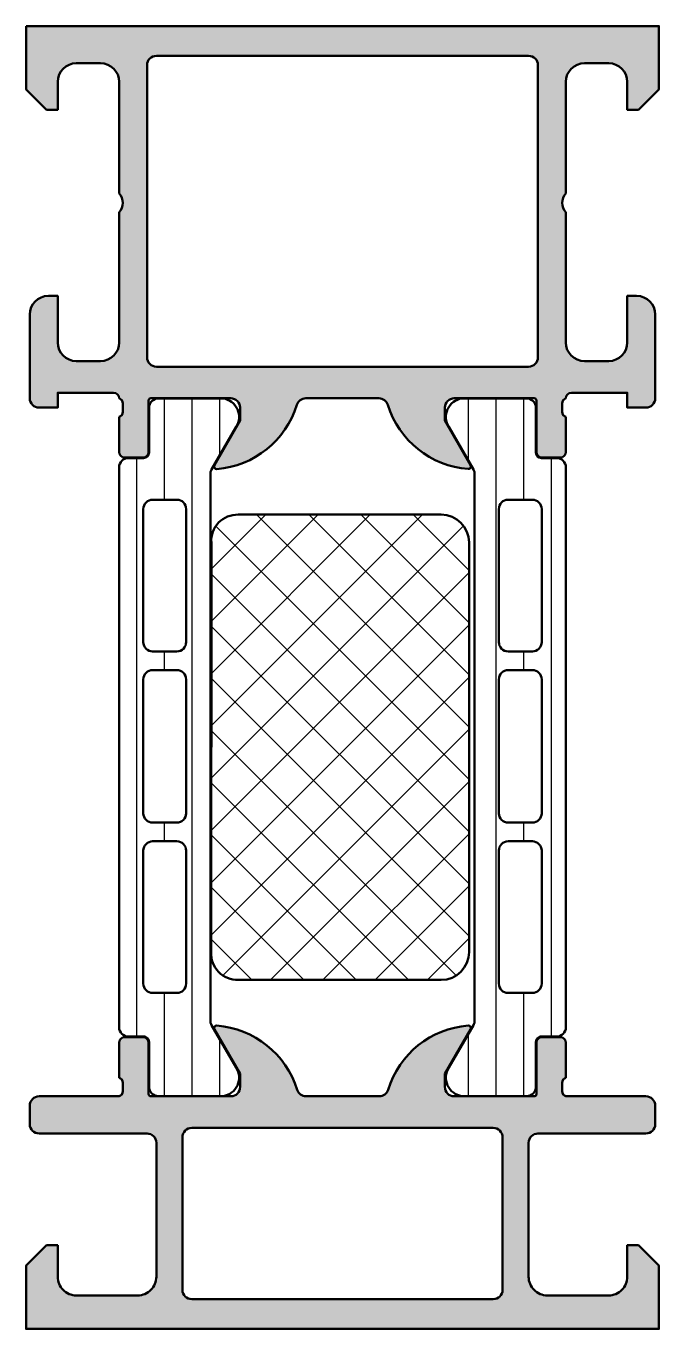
# Model space of a CAD drawing. Extents: x 0 to 34, y 0 to 70.
import ezdxf

# ---------------------------------------------------------------- set-up
doc = ezdxf.new("R2010")
doc.units = 0
for name, color, linetype, lineweight in [('0S-Alu contour', 7, 'Continuous', 50), ('0S-Alu hatch', 252, 'Continuous', 25), ('0S-Plastic contour', 254, 'Continuous', 50), ('0S-Plastic hatch', 253, 'Continuous', 25), ('0S-PT contour', 91, 'Continuous', 50), ('0S-PT hatch', 103, 'Continuous', 25)]:
    doc.layers.add(name, color=color, linetype=linetype, lineweight=lineweight)
pattern_1 = [(90, (0, 0), (-1.4859, 0), [])]

# ---------------------------------------------------------------- blocks, each defined once
blk = doc.blocks.new('345110__792B3F25_BCD4_4F06_A2EF_82F8A6A4DB42_')
at = {"layer": '0S-Alu hatch'}
h = blk.add_hatch(color=256, dxfattribs=at)
edge = h.paths.add_edge_path()
edge.add_line((2.01415969059e-05, 70), (2.01415969059e-05, 66.5999679203087))
edge.add_line((2.01415969059e-05, 66.5999679203087), (1.099995727534405, 65.49999257278978))
edge.add_line((1.099995727534405, 65.49999257278978), (1.699971313471905, 65.49999257278978))
edge.add_line((1.699971313471905, 65.49999257278978), (1.699971313471905, 67.00045009804307))
edge.add_ellipse((2.700057712747465, 67.00035606868471), major_axis=(-1.000086403695937, 0), ratio=1, start_angle=270.00494988616003, end_angle=359.99461298015063, ccw=False)
edge.add_line((2.699971313471909, 68.00044246864854), (4.000020141596895, 68.00044246864854))
edge.add_ellipse((3.999965332908677, 67.00038766034936), major_axis=(-1.000054809801096, 0), ratio=1, start_angle=180.002703004082, end_angle=269.996859865593, ccw=False)
edge.add_line((5.000020141596905, 67.00043483925403), (5.000020141596905, 60.99999972534715))
edge.add_ellipse((4.475180801278548, 60.49999972534715), major_axis=(-0.7248836686985083, 0), ratio=1, start_angle=136.3884232636866, end_angle=223.6115767363134, ccw=False)
edge.add_line((5.000020141596905, 59.99999972534715), (5.000020141596905, 52.99999972534715))
edge.add_ellipse((3.999961343867931, 53.00005852307613), major_axis=(-1.000058799457459, 0), ratio=1, start_angle=90.00336866364222, end_angle=179.996631336242, ccw=False)
edge.add_line((4.000020141596916, 51.99999972534715), (2.699971313471891, 51.99999972534715))
edge.add_ellipse((2.700058784040844, 53.00008719591609), major_axis=(-1.000087474394151, 0), ratio=1, start_angle=0.005011256110094564, end_angle=89.9949887439177, ccw=False)
edge.add_line((1.699971313471907, 52.99999972534715), (1.699971313471905, 55.49999972534715))
edge.add_line((1.699971313471905, 55.49999972534715), (1.199971313471905, 55.49999972534715))
edge.add_arc((1.200058784040848, 54.49991225477821), 1.000087474394158, 90.00501125608184, 179.9949887438899)
edge.add_line((0.1999713134719059, 54.49999972534714), (0.2000323486281559, 49.99999972534715))
edge.add_arc((0.7000016080075091, 49.99997661371017), 0.4999692599135337, 179.9973514386468, 270.0035228322327)
edge.add_line((0.7000323486281629, 49.50000735474168), (1.700032348628155, 49.49999972534715))
edge.add_line((1.700032348628155, 49.49999972534715), (1.700032348628148, 50.29999514771043))
edge.add_line((1.700032348628148, 50.29999514771043), (4.699973128208867, 50.29999514771043))
edge.add_ellipse((4.699899647643354, 49.99999515670939), major_axis=(-0.3000000000000337, 0), ratio=1, start_angle=180.024914814169, end_angle=269.9859662455926, ccw=False)
edge.add_ellipse((4.921063172736736, 49.73260501837409), major_axis=(-0.2788950563274033, 0), ratio=1, start_angle=178.8354106258985, end_angle=253.5801235805037, ccw=False)
edge.add_line((5.199900619279755, 49.7269366103757), (5.199900619279759, 49.27334261037571))
edge.add_ellipse((4.92103252363658, 49.26768195089865), major_axis=(-0.2789255417371603, 0), ratio=1, start_angle=106.4245945553555, end_angle=181.1628700728862, ccw=False)
edge.add_line((4.999899619279754, 49.0001386103757), (4.999899619279762, 47.12012761036719))
edge.add_arc((5.299899619279759, 47.12012761036719), 0.2999999999999971, 180, 270)
edge.add_line((5.299899619279759, 46.82012761036719), (6.279873938322545, 46.82012761036719))
edge.add_arc((6.279873938322547, 47.12012761036719), 0.2999999999999971, 269.9999999999997, 360)
edge.add_line((6.579873938322544, 47.12012761036719), (6.579873938322542, 49.88012925171087))
edge.add_ellipse((6.69987393832253, 49.88012925171087), major_axis=(-0.1199999999999877, 0), ratio=1, start_angle=269.9999006516499, end_angle=360, ccw=False)
edge.add_line((6.699874146397228, 50.00012925171067), (10.99989807128441, 50.00012179565966))
edge.add_ellipse((10.99991095353807, 49.50013467805169), major_axis=(-0.4999871177739289, 0), ratio=1, start_angle=179.9993980350858, end_angle=270.00147623556506, ccw=False)
edge.add_line((11.49989807128441, 49.50012942505418), (11.4998980712844, 48.80012484741746))
edge.add_line((11.4998980712844, 48.80012484741746), (10.11782745910106, 46.40630046574698))
edge.add_arc((10.23621322899797, 46.33795063410184), 0.1367000000000116, 150.0000814796191, 274.3397826725401)
edge.add_arc((9.877138168275229, 51.06955313799685), 4.881907809369211, 274.339782672537, 343.0454840365642)
edge.add_ellipse((15.02512971160923, 49.50012179565972), major_axis=(-0.4999999999999277, 0), ratio=1, start_angle=269.9999999999992, end_angle=343.0454840365653, ccw=False)
edge.add_line((15.02512971160924, 50.00012179565965), (18.9578607138091, 50.00012179565965))
edge.add_ellipse((18.95786071380918, 49.5001217956597), major_axis=(-0.4999999999999574, 0), ratio=1, start_angle=197.289552715744, end_angle=270.0000000000085, ccw=False)
edge.add_arc((24.13590371502973, 51.1118668983077), 4.923085062803216, 197.2895527157344, 265.5272736079399)
edge.add_arc((23.7626396776805, 46.34005844365997), 0.1367000000000059, 265.5272736079409, 389.9999185203861)
edge.add_line((23.8810254475774, 46.40840827530512), (22.50017177581321, 48.80012484741746))
edge.add_line((22.50017177581321, 48.80012484741746), (22.50017177581321, 49.50012942505418))
edge.add_ellipse((23.00015889355956, 49.50013467805167), major_axis=(-0.4999871177739381, 0), ratio=1, start_angle=-90.00147623556478, end_angle=0.0006019649143240713, ccw=False)
edge.add_line((23.00017177581322, 50.00012179565965), (27.30019570068443, 50.00012925171069))
edge.add_ellipse((27.30019590875911, 49.88012925171086), major_axis=(-0.1200000000000073, 0), ratio=1, start_angle=180, end_angle=270.00009934833867, ccw=False)
edge.add_line((27.42019590875912, 49.88012925171087), (27.42019590875912, 47.1201276103279))
edge.add_arc((27.72019590875911, 47.1201276103279), 0.2999999999999936, 180, 269.9999999999993)
edge.add_line((27.72019590875911, 46.82012761032789), (28.70017022780191, 46.82012761032789))
edge.add_arc((28.70017022780191, 47.1201276103279), 0.2999999999999971, 270, 360)
edge.add_line((29.00017022780191, 47.1201276103279), (29.00017022780191, 49.00013861033642))
edge.add_ellipse((29.07903732344508, 49.26768195085936), major_axis=(-0.2789255417371599, 0), ratio=1, start_angle=-1.1628700728853119, end_angle=73.57540544464422, ccw=False)
edge.add_line((28.80016922780191, 49.27334261033641), (28.80016922780191, 49.72693661033641))
edge.add_ellipse((29.07900667434493, 49.73260501833478), major_axis=(-0.2788950563274129, 0), ratio=1, start_angle=-73.58012358050541, end_angle=1.16458937409692, ccw=False)
edge.add_ellipse((29.30017019946595, 49.99999515668177), major_axis=(-0.300000000027659, 0), ratio=1, start_angle=270.0140337566354, end_angle=359.9750851880692, ccw=False)
edge.add_line((29.30009671888877, 50.29999514771043), (32.30003737926018, 50.29999514771043))
edge.add_line((32.30003737926018, 50.29999514771043), (32.30003737926018, 49.49999972534715))
edge.add_line((32.30003737926018, 49.49999972534715), (33.30003737926017, 49.50000735474168))
edge.add_arc((33.30006811988083, 49.99997661371017), 0.499969259913528, 269.9964771677659, 360.0026485613531)
edge.add_line((33.80003737926018, 49.99999972534715), (33.80009841441643, 54.49999972534715))
edge.add_arc((32.80001094384748, 54.49991225477821), 1.000087474394158, 0.0050112561101264, 89.99498874391819)
edge.add_line((32.80009841441643, 55.49999972534715), (32.30009841441642, 55.49999972534715))
edge.add_line((32.30009841441642, 55.49999972534715), (32.30009841441642, 52.99999972534715))
edge.add_ellipse((31.30001101694336, 53.00008712280979), major_axis=(-1.000087401291887, 0), ratio=1, start_angle=90.00501389832101, end_angle=179.9949929319336, ccw=False)
edge.add_line((31.30009853362571, 51.99999972534715), (30.00004970550071, 51.99999972534715))
edge.add_ellipse((30.00010850322969, 53.00005852307613), major_axis=(-1.00005879945746, 0), ratio=1, start_angle=0.0033686637580103707, end_angle=89.99663133635858, ccw=False)
edge.add_line((29.00004970550071, 52.99999972534715), (29.00004970550071, 59.99999972534715))
edge.add_ellipse((29.52488904581907, 60.49999972534715), major_axis=(-0.7248836686985065, 0), ratio=1, start_angle=-43.61157673631351, end_angle=43.61157673631362, ccw=False)
edge.add_line((29.00004970550071, 60.99999972534715), (29.00004970550071, 67.00043483925401))
edge.add_ellipse((30.00010451418896, 67.00038766034935), major_axis=(-1.000054809801111, 0), ratio=1, start_angle=270.0031401344087, end_angle=359.997296995918, ccw=False)
edge.add_line((30.00004970550071, 68.00044246864854), (31.30009853362571, 68.00044246864854))
edge.add_ellipse((31.30001208801007, 67.00035614156477), major_axis=(-1.000086330819877, 0), ratio=1, start_angle=180.0053828449331, end_angle=269.995047458617, ccw=False)
edge.add_line((32.30009841441642, 67.00045009804307), (32.30009841441642, 65.49999257278978))
edge.add_line((32.30009841441642, 65.49999257278978), (32.90007400035392, 65.49999257278978))
edge.add_line((32.90007400035392, 65.49999257278978), (34.00004959106445, 66.5999679203087))
edge.add_line((34.00004959106445, 66.5999679203087), (34.00001907348633, 70))
edge.add_line((34.00001907348633, 70), (2.01415969059e-05, 70))
edge = h.paths.add_edge_path()
edge.add_ellipse((7.000036233904943, 67.89999111938249), major_axis=(-0.500002740875127, 0), ratio=1, start_angle=270.0003140785705, end_angle=359.99968592151924, ccw=False)
edge.add_line((7.000033493037335, 68.3999938602501), (27.00003444671165, 68.3999938602501))
edge.add_ellipse((27.00003170584404, 67.89999111938249), major_axis=(-0.5000027408751199, 0), ratio=1, start_angle=180.0003140784808, end_angle=269.99968592142943, ccw=False)
edge.add_line((27.50003444671165, 67.8999938602501), (27.50003444671165, 52.19999667358933))
edge.add_ellipse((27.00003170584404, 52.19999941445695), major_axis=(-0.5000027408751199, 0), ratio=1, start_angle=90.00031407857063, end_angle=179.9996859215194, ccw=False)
edge.add_line((27.00003444671165, 51.69999667358934), (7.000033493037332, 51.69999667358934))
edge.add_ellipse((7.000036233904937, 52.19999941445694), major_axis=(-0.5000027408751146, 0), ratio=1, start_angle=0.00031407848081244083, end_angle=89.99968592142972, ccw=False)
edge.add_line((6.500033493037335, 52.19999667358933), (6.500033493037328, 67.8999938602501))
at = {"layer": '0S-Alu contour', "color": 7}
for points in [[(2.01415969059e-05, 70), (2.01415969059e-05, 66.5999679203087), (1.099995727534405, 65.49999257278978), (1.699971313471905, 65.49999257278978), (1.699971313471905, 67.00045009804307)], [(32.30009841441642, 67.00045009804307), (32.30009841441642, 65.49999257278978), (32.90007400035392, 65.49999257278978), (34.00004959106445, 66.5999679203087), (34.00001907348633, 70), (2.01415969059e-05, 70)], [(2.699971313471909, 68.00044246864854), (4.000020141596895, 68.00044246864854)], [(7.000033493037335, 68.3999938602501), (27.00003444671165, 68.3999938602501)], [(30.00004970550071, 68.00044246864854), (31.30009853362571, 68.00044246864854)], [(6.500033493037335, 52.19999667358933), (6.500033493037328, 67.8999938602501)], [(27.50003444671165, 67.8999938602501), (27.50003444671165, 52.19999667358933)], [(5.000020141596905, 67.00043483925403), (5.000020141596905, 60.99999972534715)], [(29.00004970550071, 60.99999972534715), (29.00004970550071, 67.00043483925401)], [(5.000020141596905, 59.99999972534715), (5.000020141596905, 52.99999972534715)], [(29.00004970550071, 52.99999972534715), (29.00004970550071, 59.99999972534715)], [(1.699971313471907, 52.99999972534715), (1.699971313471905, 55.49999972534715), (1.199971313471905, 55.49999972534715)], [(32.80009841441643, 55.49999972534715), (32.30009841441642, 55.49999972534715), (32.30009841441642, 52.99999972534715)], [(0.1999713134719059, 54.49999972534714), (0.2000323486281559, 49.99999972534715)], [(33.80003737926018, 49.99999972534715), (33.80009841441643, 54.49999972534715)], [(4.000020141596916, 51.99999972534715), (2.699971313471891, 51.99999972534715)], [(31.30009853362571, 51.99999972534715), (30.00004970550071, 51.99999972534715)], [(27.00003444671165, 51.69999667358934), (7.000033493037332, 51.69999667358934)], [(0.7000323486281629, 49.50000735474168), (1.700032348628155, 49.49999972534715), (1.700032348628148, 50.29999514771043), (4.699973128208867, 50.29999514771043)], [(5.199900619279755, 49.7269366103757), (5.199900619279759, 49.27334261037571)], [(6.579873938322544, 47.12012761036719), (6.579873938322542, 49.88012925171087)], [(6.699874146397228, 50.00012925171067), (10.99989807128441, 50.00012179565966)], [(15.02512971160924, 50.00012179565965), (18.9578607138091, 50.00012179565965)], [(23.00017177581322, 50.00012179565965), (27.30019570068443, 50.00012925171069)], [(27.42019590875912, 49.88012925171087), (27.42019590875912, 47.1201276103279)], [(28.80016922780191, 49.27334261033641), (28.80016922780191, 49.72693661033641)], [(29.30009671888877, 50.29999514771043), (32.30003737926018, 50.29999514771043), (32.30003737926018, 49.49999972534715), (33.30003737926017, 49.50000735474168)], [(4.999899619279754, 49.0001386103757), (4.999899619279762, 47.12012761036719)], [(11.49989807128441, 49.50012942505418), (11.4998980712844, 48.80012484741746), (10.11782745910106, 46.40630046574698)], [(23.8810254475774, 46.40840827530512), (22.50017177581321, 48.80012484741746), (22.50017177581321, 49.50012942505418)], [(29.00017022780191, 47.1201276103279), (29.00017022780191, 49.00013861033642)], [(5.299899619279759, 46.82012761036719), (6.279873938322545, 46.82012761036719)], [(27.72019590875911, 46.82012761032789), (28.70017022780191, 46.82012761032789)]]:
    blk.add_lwpolyline(points, dxfattribs=at)
at = {"layer": '0S-Alu contour', "color": 7, "extrusion": (0, 0, -1)}
for centre, radius, start, end in [((-2.700057712747465, 67.00035606868471), 1.000086403695937, 0.0053870198493499, 89.99505011383995), ((-3.999965332908677, 67.00038766034936), 1.000054809801096, 90.00314013440696, 179.997296995918), ((-7.000036233904943, 67.89999111938249), 0.500002740875127, 0.0003140784807261, 89.99968592142947), ((-27.00003170584404, 67.89999111938249), 0.5000027408751199, 90.00031407857054, 179.9996859215192), ((-30.00010451418896, 67.00038766034935), 1.000054809801111, 0.0027030040819815, 89.99685986559135), ((-31.30001208801007, 67.00035614156477), 1.000086330819877, 90.004952541383, 179.9946171550669), ((-4.475180801278548, 60.49999972534715), 0.7248836686985083, 136.3884232636866, 223.6115767363134), ((-29.52488904581907, 60.49999972534715), 0.7248836686985065, 316.3884232636864, 43.61157673631359), ((-2.700058784040844, 53.00008719591609), 1.000087474394151, 270.0050112560824, 359.9949887438899), ((-3.999961343867931, 53.00005852307613), 1.000058799457459, 180.003368663758, 269.9966313363578), ((-30.00010850322969, 53.00005852307613), 1.00005879945746, 270.0033686636414, 359.996631336242), ((-31.30001101694336, 53.00008712280979), 1.000087401291887, 180.0050070680665, 269.994986101679), ((-7.000036233904937, 52.19999941445694), 0.5000027408751146, 270.0003140785703, 359.9996859215192), ((-27.00003170584404, 52.19999941445695), 0.5000027408751199, 180.0003140784807, 269.9996859214294), ((-4.699899647643354, 49.99999515670939), 0.3000000000000337, 90.01403375440744, 179.975085185831), ((-4.921063172736736, 49.73260501837409), 0.2788950563274033, 106.4198764194963, 181.1645893741016), ((-6.69987393832253, 49.88012925171087), 0.1199999999999877, 0, 90.0000993483501), ((-10.99991095353807, 49.50013467805169), 0.499987117773929, 89.99852376443495, 180.0006019649143), ((-15.02512971160923, 49.50012179565972), 0.4999999999999277, 16.95451596343471, 90.00000000000081), ((-18.95786071380918, 49.5001217956597), 0.4999999999999574, 89.99999999999145, 162.710447284256), ((-23.00015889355956, 49.50013467805167), 0.4999871177739381, 359.9993980350857, 90.00147623556484), ((-27.30019590875911, 49.88012925171086), 0.1200000000000073, 89.99990065166133, 180), ((-29.07900667434493, 49.73260501833478), 0.2788950563274129, 358.8354106259031, 73.58012358050551), ((-29.30017019946595, 49.99999515668177), 0.300000000027659, 0.0249148119308007, 89.98596624336457), ((-4.92103252363658, 49.26768195089865), 0.2789255417371603, 178.8371299271138, 253.5754054446445), ((-29.07903732344508, 49.26768195085936), 0.2789255417371599, 286.4245945553559, 1.162870072885284)]:
    blk.add_arc(centre, radius, start, end, dxfattribs=at)
at = {"layer": '0S-Alu contour', "color": 7}
for centre, radius, start, end in [((1.200058784040848, 54.49991225477821), 1.000087474394158, 90.00501125608184, 179.9949887438899), ((32.80001094384748, 54.49991225477821), 1.000087474394158, 0.0050112561101264, 89.99498874391819), ((0.7000016080075091, 49.99997661371017), 0.4999692599135337, 179.9973514386468, 270.0035228322327), ((33.30006811988083, 49.99997661371017), 0.499969259913528, 269.9964771677659, 0.0026485613531484), ((9.877138168275229, 51.06955313799685), 4.881907809369211, 274.339782672537, 343.0454840365642), ((24.13590371502973, 51.1118668983077), 4.923085062803216, 197.2895527157344, 265.5272736079399), ((5.299899619279759, 47.12012761036719), 0.2999999999999971, 180, 270), ((6.279873938322547, 47.12012761036719), 0.2999999999999971, 269.9999999999997, 0), ((27.72019590875911, 47.1201276103279), 0.2999999999999936, 180, 269.9999999999993), ((28.70017022780191, 47.1201276103279), 0.2999999999999971, 270, 0), ((10.23621322899797, 46.33795063410184), 0.1367000000000116, 150.0000814796191, 274.3397826725401), ((23.7626396776805, 46.34005844365997), 0.1367000000000059, 265.5272736079409, 29.99991852038605)]:
    blk.add_arc(centre, radius, start, end, dxfattribs=at)
blk = doc.blocks.new('244381__53FBD1E7_580B_4893_AB0D_906F3399DE81___30A9B045_42B4_4FE3_A653_EE44C573FD03_')
at = {"layer": '0S-Plastic hatch'}
h = blk.add_hatch(dxfattribs=at)
h.set_pattern_fill('ANSI31', color=256, scale=0.4680000000000001, angle=45, style=0)
h.set_pattern_definition(pattern_1)
edge = h.paths.add_edge_path()
edge.add_line((5, 46.29247129856382), (5, 16.209997))
edge.add_arc((5.499997321090804, 16.2099943210908), 0.4999973210979808, 179.999693017615, 270.0003069820259)
edge.add_line((5.5, 15.70999699999999), (6.310331333333333, 15.70999699999999))
edge.add_ellipse((6.310331333333334, 15.40999699999999), major_axis=(-0.3000000000000007, 0), ratio=1, start_angle=180, end_angle=270.00000000000017, ccw=False)
edge.add_line((6.610331333333335, 15.40999699999999), (6.609999382936311, 13.00999861706369))
edge.add_arc((7.109995360374926, 13.00999597743861), 0.4999959774455833, 179.9996975182267, 270.000302481186)
edge.add_line((7.109998, 12.50999999999999), (10.58653949809947, 12.50999999999999))
edge.add_arc((10.44422884910813, 13.49981807472285), 0.9999960709244765, 278.1816080518995, 392.7270160998404)
edge.add_line((11.28548149809947, 14.040453), (9.967011783612861, 16.32410984675026))
edge.add_ellipse((10.40002450034328, 16.57410982104982), major_axis=(-0.5000000000000462, 0), ratio=1, start_angle=5.9898169411098934e-05, end_angle=29.99999659934298, ccw=False)
edge.add_line((9.90002450034351, 16.57410929828113), (9.900024500343509, 45.92835900028269))
edge.add_ellipse((10.40002450034324, 45.92835847751401), major_axis=(-0.500000000000005, 0), ratio=1, start_angle=330.00000340065384, end_angle=359.9999401018306, ccw=False)
edge.add_line((9.967011783612866, 46.17835845181358), (11.28548149809947, 48.46201529856384))
edge.add_arc((10.44422884910813, 49.00265022384098), 0.9999960709244653, 327.2729839001599, 441.8183919481009)
edge.add_line((10.58653949809947, 49.99246829856382), (7.109997999999993, 49.99246829856383))
edge.add_arc((7.109995360374925, 49.49247232112522), 0.4999959774455806, 89.99969751881463, 180.0003024817733)
edge.add_line((6.609999382936312, 49.49246968150013), (6.610331333333336, 47.09247129856383))
edge.add_ellipse((6.310331333333335, 47.09247129856382), major_axis=(-0.3000000000000007, 0), ratio=1, start_angle=89.9999999999992, end_angle=180, ccw=False)
edge.add_line((6.310331333333331, 46.79247129856382), (5.5, 46.79247129856382))
edge.add_arc((5.499997321090804, 46.29247397747302), 0.4999973210979799, 89.99969301797393, 180.0003069823849)
edge = h.paths.add_edge_path()
edge.add_line((6.300004959106445, 36.90082702636719), (6.300004959106445, 44.05085144042969))
edge.add_ellipse((6.800017283854839, 44.05083911629025), major_axis=(-0.5000123249002733, 0), ratio=1, start_angle=270.00316076265005, end_angle=359.99858779257676, ccw=False)
edge.add_line((6.799989700317382, 44.55085144042969), (8.099998474121094, 44.55085144042969))
edge.add_ellipse((8.099954914689787, 44.05080788099839), major_axis=(-0.5000435613285652, 0), ratio=1, start_angle=180.0049911083805, end_angle=269.9950088916886, ccw=False)
edge.add_line((8.599998474121094, 44.05085144042969), (8.600013732910153, 36.90082702636719))
edge.add_ellipse((8.099970173478855, 36.90087058579849), major_axis=(-0.5000435613285564, 0), ratio=1, start_angle=90.00499110831078, end_angle=179.9950088916196, ccw=False)
edge.add_line((8.100013732910156, 36.40082702636719), (6.800004959106445, 36.40082702636719))
edge.add_ellipse((6.80004851853775, 36.90087058579849), major_axis=(-0.5000435613285644, 0), ratio=1, start_angle=0.004991108380522746, end_angle=89.99500889168871, ccw=False)
edge = h.paths.add_edge_path()
edge.add_line((8.600013732910156, 34.90082702636718), (8.600013732910156, 27.70085334777832))
edge.add_ellipse((8.100064506844346, 27.70080257384412), major_axis=(-0.499949228644063, 0), ratio=1, start_angle=89.99418114485098, end_angle=180.0058188551887, ccw=False)
edge.add_line((8.100013732910156, 27.20085334777832), (6.800004959106445, 27.20085334777832))
edge.add_ellipse((6.799954185172256, 27.70080257384413), major_axis=(-0.4999492286440657, 0), ratio=1, start_angle=-0.005818855188579164, end_angle=90.0058188551489, ccw=False)
edge.add_line((6.300004959106445, 27.70085334777832), (6.300004959106445, 34.90082702636718))
edge.add_ellipse((6.799954185172263, 34.90087780030137), major_axis=(-0.4999492286440772, 0), ratio=1, start_angle=-90.0058188551481, end_angle=0.005818855188692851, ccw=False)
edge.add_line((6.800004959106445, 35.40082702636719), (8.100013732910156, 35.40082702636719))
edge.add_ellipse((8.100064506844342, 34.90087780030137), major_axis=(-0.4999492286440665, 0), ratio=1, start_angle=179.9941811448115, end_angle=270.0058188551488, ccw=False)
edge = h.paths.add_edge_path()
edge.add_line((6.300004959106445, 18.55082750320434), (6.300004959106445, 25.70085334777832))
edge.add_ellipse((6.800048518537749, 25.70080978834701), major_axis=(-0.5000435613285635, 0), ratio=1, start_angle=270.0049911083112, end_angle=359.9950088916195, ccw=False)
edge.add_line((6.800004959106445, 26.20085334777832), (8.100013732910156, 26.20085334777832))
edge.add_ellipse((8.099970173478852, 25.70080978834701), major_axis=(-0.5000435613285635, 0), ratio=1, start_angle=180.0049911083805, end_angle=269.9950088916888, ccw=False)
edge.add_line((8.600013732910156, 25.70085334777832), (8.600013732910158, 18.55082750320434))
edge.add_ellipse((8.099970173478853, 18.55087106263565), major_axis=(-0.5000435613285635, 0), ratio=1, start_angle=90.004991108311, end_angle=179.9950088916196, ccw=False)
edge.add_line((8.100013732910156, 18.05082750320434), (6.800004959106445, 18.05082750320434))
edge.add_ellipse((6.800048518537749, 18.55087106263565), major_axis=(-0.5000435613285626, 0), ratio=1, start_angle=0.004991108380522746, end_angle=89.99500889168888, ccw=False)
at = {"layer": '0S-Alu contour', "color": 7}
for points in [[(6.799989700317382, 44.55085144042969), (8.099998474121094, 44.55085144042969)], [(6.300004959106445, 36.90082702636719), (6.300004959106445, 44.05085144042969)], [(8.599998474121094, 44.05085144042969), (8.600013732910153, 36.90082702636719)], [(8.100013732910156, 36.40082702636719), (6.800004959106445, 36.40082702636719)], [(6.800004959106445, 35.40082702636719), (8.100013732910156, 35.40082702636719)], [(6.300004959106445, 27.70085334777832), (6.300004959106445, 34.90082702636718)], [(8.600013732910156, 34.90082702636718), (8.600013732910156, 27.70085334777832)], [(8.100013732910156, 27.20085334777832), (6.800004959106445, 27.20085334777832)], [(6.800004959106445, 26.20085334777832), (8.100013732910156, 26.20085334777832)], [(6.300004959106445, 18.55082750320434), (6.300004959106445, 25.70085334777832)], [(8.600013732910156, 25.70085334777832), (8.600013732910158, 18.55082750320434)], [(8.100013732910156, 18.05082750320434), (6.800004959106445, 18.05082750320434)]]:
    blk.add_lwpolyline(points, dxfattribs=at)
at = {"layer": '0S-Alu contour', "color": 7, "extrusion": (0, 0, -1)}
for centre, radius, start, end in [((-6.800017283854839, 44.05083911629025), 0.5000123249002733, 0.0014122074232716, 89.99683923734995), ((-8.099954914689787, 44.05080788099839), 0.5000435613285652, 90.00499110831139, 179.9950088916195), ((-6.80004851853775, 36.90087058579849), 0.5000435613285644, 270.0049911083113, 359.9950088916195), ((-8.099970173478855, 36.90087058579849), 0.5000435613285564, 180.0049911083805, 269.9950088916892), ((-6.799954185172263, 34.90087780030137), 0.4999492286440772, 359.9941811448113, 90.0058188551481), ((-8.100064506844342, 34.90087780030137), 0.4999492286440665, 89.99418114485123, 180.0058188551886), ((-6.799954185172256, 27.70080257384413), 0.4999492286440657, 269.9941811448511, 0.0058188551886833), ((-8.100064506844346, 27.70080257384412), 0.499949228644063, 179.9941811448113, 270.005818855149), ((-6.800048518537749, 25.70080978834701), 0.5000435613285635, 0.0049911083804904, 89.99500889168881), ((-8.099970173478852, 25.70080978834701), 0.5000435613285635, 90.00499110831119, 179.9950088916195), ((-6.800048518537749, 18.55087106263565), 0.5000435613285626, 270.0049911083111, 359.9950088916195), ((-8.099970173478853, 18.55087106263565), 0.5000435613285635, 180.0049911083805, 269.995008891689)]:
    blk.add_arc(centre, radius, start, end, dxfattribs=at)
at = {"layer": '0S-Plastic contour', "color": 7}
for points in [[(10.58653949809947, 49.99246829856382), (7.109997999999993, 49.99246829856383)], [(6.609999382936312, 49.49246968150013), (6.610331333333336, 47.09247129856383)], [(9.967011783612866, 46.17835845181358), (11.28548149809947, 48.46201529856384)], [(5, 46.29247129856382), (5, 16.209997)], [(6.310331333333331, 46.79247129856382), (5.5, 46.79247129856382)], [(9.90002450034351, 16.57410929828113), (9.900024500343509, 45.92835900028269)], [(11.28548149809947, 14.040453), (9.967011783612861, 16.32410984675026)], [(5.5, 15.70999699999999), (6.310331333333333, 15.70999699999999)], [(6.610331333333335, 15.40999699999999), (6.609999382936311, 13.00999861706369)], [(7.109998, 12.50999999999999), (10.58653949809947, 12.50999999999999)]]:
    blk.add_lwpolyline(points, dxfattribs=at)
for centre, radius, start, end in [((7.109995360374925, 49.49247232112522), 0.4999959774455806, 89.99969751881463, 180.0003024817733), ((10.44422884910813, 49.00265022384098), 0.9999960709244653, 327.2729839001599, 81.81839194810091), ((5.499997321090804, 46.29247397747302), 0.4999973210979799, 89.99969301797393, 180.0003069823849), ((5.499997321090804, 16.2099943210908), 0.4999973210979808, 179.999693017615, 270.0003069820259), ((10.44422884910813, 13.49981807472285), 0.9999960709244765, 278.1816080518995, 32.72701609984047), ((7.109995360374926, 13.00999597743861), 0.4999959774455833, 179.9996975182267, 270.000302481186)]:
    blk.add_arc(centre, radius, start, end, dxfattribs=at)
at = {"layer": '0S-Plastic contour', "color": 7, "extrusion": (0, 0, -1)}
for centre, radius, start, end in [((-6.310331333333335, 47.09247129856382), 0.3000000000000007, 180, 270.0000000000008), ((-10.40002450034324, 45.92835847751401), 0.500000000000005, 5.98981694121e-05, 29.99999659934616), ((-10.40002450034328, 16.57410982104982), 0.5000000000000462, 330.000003400657, 359.9999401018306), ((-6.310331333333334, 15.40999699999999), 0.3000000000000007, 89.99999999999984, 180)]:
    blk.add_arc(centre, radius, start, end, dxfattribs=at)
blk = doc.blocks.new('244381__56E8C357_0D90_4CD2_A532_10C629231EA3___57F81D9A_DAD7_4501_8859_B27BB8B54C38_')
at = {"layer": '0S-Plastic hatch'}
h = blk.add_hatch(dxfattribs=at)
h.set_pattern_fill('ANSI31', color=256, scale=0.4680000000000001, angle=45, style=0)
h.set_pattern_definition(pattern_1)
edge = h.paths.add_edge_path()
edge.add_line((24.09997631752757, 45.92835900028269), (24.09997631752757, 16.57410929828114))
edge.add_ellipse((23.59997631752777, 16.57410982104984), major_axis=(-0.5000000000000743, 0), ratio=1, start_angle=150.0000034006575, end_angle=179.9999401018306, ccw=False)
edge.add_line((24.03298903425822, 16.32410984675026), (22.7145193197716, 14.040453))
edge.add_arc((23.55577196876295, 13.49981807472285), 0.9999960709244762, 147.2729839001595, 261.8183919481006)
edge.add_line((23.4134613197716, 12.51), (26.89000281787107, 12.51))
edge.add_arc((26.89000545749615, 13.00999597743861), 0.4999959774455828, 269.9996975188141, 360.0003024817733)
edge.add_line((27.39000143493476, 13.00999861706369), (27.38966948453774, 15.409997))
edge.add_ellipse((27.68966948453774, 15.40999699999999), major_axis=(-0.3000000000000007, 0), ratio=1, start_angle=269.9999999999993, end_angle=360, ccw=False)
edge.add_line((27.68966948453774, 15.70999699999999), (28.50000081787108, 15.709997))
edge.add_arc((28.50000349678028, 16.2099943210908), 0.4999973210979801, 269.9996930179738, 360.0003069823849)
edge.add_line((29.00000081787108, 16.209997), (29.00000081787108, 46.29247129856383))
edge.add_arc((28.50000349678028, 46.29247397747302), 0.4999973210979796, 359.9996930176151, 450.0003069820261)
edge.add_line((28.50000081787108, 46.79247129856383), (27.68966948453775, 46.79247129856383))
edge.add_ellipse((27.68966948453775, 47.09247129856383), major_axis=(-0.3000000000000043, 0), ratio=1, start_angle=0, end_angle=90, ccw=False)
edge.add_line((27.38966948453775, 47.09247129856383), (27.39000143493477, 49.49246968150014))
edge.add_arc((26.89000545749616, 49.49247232112522), 0.4999959774455775, 359.9996975182267, 450.0003024811858)
edge.add_line((26.89000281787109, 49.99246829856383), (23.41346131977161, 49.99246829856383))
edge.add_arc((23.55577196876295, 49.00265022384099), 0.99999607092447, 98.18160805189929, 212.7270160998405)
edge.add_line((22.71451931977161, 48.46201529856384), (24.03298903425822, 46.17835845181359))
edge.add_ellipse((23.59997631752786, 45.92835847751402), major_axis=(-0.499999999999983, 0), ratio=1, start_angle=180.0000599042539, end_angle=209.9999965993467, ccw=False)
edge = h.paths.add_edge_path()
edge.add_line((25.39998708496093, 36.9008270263672), (25.40000234374998, 44.0508514404297))
edge.add_ellipse((25.90004590318129, 44.05080788099839), major_axis=(-0.5000435613285634, 0), ratio=1, start_angle=270.0049911083112, end_angle=359.9950088916195, ccw=False)
edge.add_line((25.90000234374999, 44.55085144042969), (27.2000111175537, 44.5508514404297))
edge.add_ellipse((27.19998353401624, 44.05083911629026), major_axis=(-0.500012324900273, 0), ratio=1, start_angle=180.0014122074233, end_angle=269.99683923735006, ccw=False)
edge.add_line((27.69999585876464, 44.0508514404297), (27.69999585876464, 36.9008270263672))
edge.add_ellipse((27.19995229933333, 36.9008705857985), major_axis=(-0.500043561328564, 0), ratio=1, start_angle=90.00499110831117, end_angle=179.9950088916196, ccw=False)
edge.add_line((27.19999585876463, 36.4008270263672), (25.89998708496092, 36.4008270263672))
edge.add_ellipse((25.90003064439223, 36.90087058579849), major_axis=(-0.5000435613285596, 0), ratio=1, start_angle=0.004991108380522746, end_angle=89.99500889168922, ccw=False)
edge = h.paths.add_edge_path()
edge.add_line((25.39998708496093, 27.70085334777832), (25.39998708496093, 34.90082702636719))
edge.add_ellipse((25.89993631102673, 34.90087780030138), major_axis=(-0.4999492286440644, 0), ratio=1, start_angle=-90.00581885514919, end_angle=0.005818855188692851, ccw=False)
edge.add_line((25.89998708496092, 35.4008270263672), (27.19999585876463, 35.40082702636719))
edge.add_ellipse((27.20004663269882, 34.90087780030137), major_axis=(-0.4999492286440706, 0), ratio=1, start_angle=179.9941811448115, end_angle=270.0058188551484, ccw=False)
edge.add_line((27.69999585876464, 34.90082702636719), (27.69999585876464, 27.70085334777832))
edge.add_ellipse((27.20004663269882, 27.70080257384413), major_axis=(-0.4999492286440655, 0), ratio=1, start_angle=89.99418114485121, end_angle=180.0058188551887, ccw=False)
edge.add_line((27.19999585876463, 27.20085334777832), (25.89998708496092, 27.20085334777832))
edge.add_ellipse((25.89993631102673, 27.70080257384413), major_axis=(-0.4999492286440644, 0), ratio=1, start_angle=-0.005818855188579164, end_angle=90.0058188551493, ccw=False)
edge = h.paths.add_edge_path()
edge.add_line((27.69999585876463, 25.70085334777832), (27.69999585876463, 18.55082750320434))
edge.add_ellipse((27.19995229933333, 18.55087106263565), major_axis=(-0.5000435613285629, 0), ratio=1, start_angle=90.00499110831117, end_angle=179.9950088916196, ccw=False)
edge.add_line((27.19999585876463, 18.05082750320434), (25.89998708496092, 18.05082750320434))
edge.add_ellipse((25.90003064439223, 18.55087106263565), major_axis=(-0.5000435613285621, 0), ratio=1, start_angle=0.004991108380522746, end_angle=89.99500889168883, ccw=False)
edge.add_line((25.39998708496092, 18.55082750320434), (25.39998708496093, 25.70085334777832))
edge.add_ellipse((25.90003064439223, 25.70080978834702), major_axis=(-0.5000435613285636, 0), ratio=1, start_angle=270.0049911083112, end_angle=359.9950088916195, ccw=False)
edge.add_line((25.89998708496092, 26.20085334777832), (27.19999585876463, 26.20085334777832))
edge.add_ellipse((27.19995229933333, 25.70080978834702), major_axis=(-0.5000435613285634, 0), ratio=1, start_angle=180.0049911083805, end_angle=269.9950088916884, ccw=False)
at = {"layer": '0S-Alu contour', "color": 7}
for points in [[(25.90000234374999, 44.55085144042969), (27.2000111175537, 44.5508514404297)], [(25.39998708496093, 36.9008270263672), (25.40000234374998, 44.0508514404297)], [(27.69999585876464, 44.0508514404297), (27.69999585876464, 36.9008270263672)], [(27.19999585876463, 36.4008270263672), (25.89998708496092, 36.4008270263672)], [(25.89998708496092, 35.4008270263672), (27.19999585876463, 35.40082702636719)], [(25.39998708496093, 27.70085334777832), (25.39998708496093, 34.90082702636719)], [(27.69999585876464, 34.90082702636719), (27.69999585876464, 27.70085334777832)], [(27.19999585876463, 27.20085334777832), (25.89998708496092, 27.20085334777832)], [(25.89998708496092, 26.20085334777832), (27.19999585876463, 26.20085334777832)], [(25.39998708496092, 18.55082750320434), (25.39998708496093, 25.70085334777832)], [(27.69999585876463, 25.70085334777832), (27.69999585876463, 18.55082750320434)], [(27.19999585876463, 18.05082750320434), (25.89998708496092, 18.05082750320434)]]:
    blk.add_lwpolyline(points, dxfattribs=at)
at = {"layer": '0S-Alu contour', "color": 7, "extrusion": (0, 0, -1)}
for centre, radius, start, end in [((-25.90004590318129, 44.05080788099839), 0.5000435613285634, 0.0049911083804904, 89.99500889168881), ((-27.19998353401624, 44.05083911629026), 0.500012324900273, 90.00316076264997, 179.9985877925767), ((-25.90003064439223, 36.90087058579849), 0.5000435613285596, 270.0049911083108, 359.9950088916195), ((-27.19995229933333, 36.9008705857985), 0.500043561328564, 180.0049911083805, 269.9950088916888), ((-25.89993631102673, 34.90087780030138), 0.4999492286440644, 359.9941811448113, 90.00581885514923), ((-27.20004663269882, 34.90087780030137), 0.4999492286440706, 89.99418114485161, 180.0058188551886), ((-25.89993631102673, 27.70080257384413), 0.4999492286440644, 269.9941811448507, 0.0058188551886833), ((-27.20004663269882, 27.70080257384413), 0.4999492286440655, 179.9941811448113, 270.0058188551488), ((-25.90003064439223, 25.70080978834702), 0.5000435613285636, 0.0049911083804904, 89.99500889168881), ((-27.19995229933333, 25.70080978834702), 0.5000435613285634, 90.00499110831159, 179.9950088916195), ((-25.90003064439223, 18.55087106263565), 0.5000435613285621, 270.0049911083112, 359.9950088916195), ((-27.19995229933333, 18.55087106263565), 0.5000435613285629, 180.0049911083805, 269.9950088916888)]:
    blk.add_arc(centre, radius, start, end, dxfattribs=at)
at = {"layer": '0S-Plastic contour', "color": 7}
for points in [[(26.89000281787109, 49.99246829856383), (23.41346131977161, 49.99246829856383)], [(27.38966948453775, 47.09247129856383), (27.39000143493477, 49.49246968150014)], [(22.71451931977161, 48.46201529856384), (24.03298903425822, 46.17835845181359)], [(28.50000081787108, 46.79247129856383), (27.68966948453775, 46.79247129856383)], [(29.00000081787108, 16.209997), (29.00000081787108, 46.29247129856383)], [(24.09997631752757, 45.92835900028269), (24.09997631752757, 16.57410929828114)], [(24.03298903425822, 16.32410984675026), (22.7145193197716, 14.040453)], [(27.39000143493476, 13.00999861706369), (27.38966948453774, 15.409997)], [(27.68966948453774, 15.70999699999999), (28.50000081787108, 15.709997)], [(23.4134613197716, 12.51), (26.89000281787107, 12.51)]]:
    blk.add_lwpolyline(points, dxfattribs=at)
for centre, radius, start, end in [((23.55577196876295, 49.00265022384099), 0.99999607092447, 98.18160805189929, 212.7270160998405), ((26.89000545749616, 49.49247232112522), 0.4999959774455775, 359.9996975182267, 90.00030248118587), ((28.50000349678028, 46.29247397747302), 0.4999973210979796, 359.9996930176151, 90.00030698202619), ((28.50000349678028, 16.2099943210908), 0.4999973210979801, 269.9996930179738, 0.0003069823849455), ((23.55577196876295, 13.49981807472285), 0.9999960709244762, 147.2729839001595, 261.8183919481006), ((26.89000545749615, 13.00999597743861), 0.4999959774455828, 269.9996975188141, 0.0003024817733149)]:
    blk.add_arc(centre, radius, start, end, dxfattribs=at)
at = {"layer": '0S-Plastic contour', "color": 7, "extrusion": (0, 0, -1)}
for centre, radius, start, end in [((-27.68966948453775, 47.09247129856383), 0.3000000000000043, 270, 0), ((-23.59997631752786, 45.92835847751402), 0.499999999999983, 150.0000034006533, 179.9999400957461), ((-23.59997631752777, 16.57410982104984), 0.5000000000000743, 180.0000598981694, 209.9999965993426), ((-27.68966948453774, 15.40999699999999), 0.3000000000000007, 0, 90.00000000000067)]:
    blk.add_arc(centre, radius, start, end, dxfattribs=at)
blk = doc.blocks.new('358100__AE6D7A31_2D85_4456_AD44_91CDCBC9A22F_')
at = {"layer": '0S-PT hatch'}
h = blk.add_hatch(dxfattribs=at)
h.set_pattern_fill('ANSI37', color=256, scale=0.625, angle=90, style=0)
h.set_pattern_definition([(135, (0, 0), (-1.403165018917055, -1.403165018917055), []), (225, (0, 0), (1.403165018917055, -1.403165018917055), [])])
edge = h.paths.add_edge_path()
edge.add_arc((11.36324768132906, 42.3400219329288), 1.411691345160502, 88.50718434801026, 183.605976042836)
edge.add_line((9.954351239614432, 42.25123414928192), (9.93709680311116, 20.25123414928192))
edge.add_arc((11.37458251763538, 20.18980677760762), 1.438797588770578, 177.5530962478273, 271.0132031222912)
edge.add_line((11.40002450034351, 18.75123414928191), (22.30005692527026, 18.75123414928191))
edge.add_arc((22.30005198139045, 20.25123909316173), 1.500004943887959, 270.0001888416759, 359.9998111576982)
edge.add_line((23.80005692527026, 20.25123414928192), (23.80005692527027, 42.25123414928191))
edge.add_arc((22.30005514477976, 42.25123236879141), 1.500001780491564, 6.80184912325e-05, 89.99993199035293)
edge.add_line((22.30005692527027, 43.75123414928191), (11.40002450034351, 43.75123414928191))
at = {"layer": '0S-PT contour', "color": 7}
for points in [[(22.30005692527027, 43.75123414928191), (11.40002450034351, 43.75123414928191)], [(9.954351239614432, 42.25123414928192), (9.93709680311116, 20.25123414928192)], [(23.80005692527026, 20.25123414928192), (23.80005692527027, 42.25123414928191)], [(11.40002450034351, 18.75123414928191), (22.30005692527026, 18.75123414928191)]]:
    blk.add_lwpolyline(points, dxfattribs=at)
for centre, radius, start, end in [((11.36324768132906, 42.3400219329288), 1.411691345160502, 88.50718434801026, 183.605976042836), ((22.30005514477976, 42.25123236879141), 1.500001780491564, 6.80184912325e-05, 89.99993199035293), ((11.37458251763538, 20.18980677760762), 1.438797588770578, 177.5530962478273, 271.0132031222912), ((22.30005198139045, 20.25123909316173), 1.500004943887959, 270.0001888416759, 359.9998111576982)]:
    blk.add_arc(centre, radius, start, end, dxfattribs=at)
blk = doc.blocks.new('345010__3ADAF001_78E4_4C0A_8358_45A7D4D1DB37_')
at = {"layer": '0S-Alu hatch'}
h = blk.add_hatch(color=256, dxfattribs=at)
edge = h.paths.add_edge_path()
edge.add_line((1.699920654296875, 4.500437736511231), (1.699920654296874, 2.800444126129151))
edge.add_arc((2.699871721627009, 2.800395074255836), 0.9999510685332369, 179.9971893971261, 270.0028037726573)
edge.add_line((2.699920654296873, 1.80044400691986), (5.999908447265624, 1.80044400691986))
edge.add_arc((5.999921370190473, 2.80043108399656), 0.9999870771602017, 269.9992595613786, 360.0007472690114)
edge.add_line((6.999908447265625, 2.800444126129151), (6.999908447265625, 10))
edge.add_arc((6.499862015559303, 9.999949753558775), 0.500046434230792, 0.0057572833641214, 89.99424271662554)
edge.add_line((6.499912262000522, 10.49999618526509), (0.7000045776367188, 10.5))
edge.add_ellipse((0.7000083184687674, 11.00000374083204), major_axis=(-0.5000037408460414, 0), ratio=1, start_angle=0.0004286640951818299, end_angle=89.99957133543057, ccw=False)
edge.add_line((0.2000045776367191, 11), (0.2000045776367188, 12))
edge.add_ellipse((0.700008318468762, 11.99999625916795), major_axis=(-0.500003740846037, 0), ratio=1, start_angle=270.00042866456886, end_angle=359.99957133590476, ccw=False)
edge.add_line((0.700004577636718, 12.5), (4.999955041503905, 12.5))
edge.add_arc((4.921118594960862, 12.76752059199311), 0.2788950563274308, 286.4198764194922, 361.1645893740976)
edge.add_line((5.199956041503906, 12.77318899999148), (5.199956041503908, 13.22678299999149))
edge.add_arc((4.921087945860739, 13.23244365946855), 0.2789255417371506, 358.8371299271125, 433.5754054446451)
edge.add_line((4.999955041503907, 13.49998699999149), (4.999955041503907, 15.379998))
edge.add_ellipse((5.299955041503911, 15.379998), major_axis=(-0.3000000000000034, 0), ratio=1, start_angle=270, end_angle=360, ccw=False)
edge.add_line((5.299955041503911, 15.679998), (6.279929360546694, 15.679998))
edge.add_ellipse((6.279929360546693, 15.379998), major_axis=(-0.3000000000000007, 0), ratio=1, start_angle=180, end_angle=269.99999999999983, ccw=False)
edge.add_line((6.579929360546694, 15.379998), (6.579929360546693, 12.62))
edge.add_arc((6.69992936054667, 12.62), 0.119999999999977, 180, 270.769840483664)
edge.add_line((6.701541662172025, 12.50001083180777), (11.00018392333985, 12.50046920776367))
edge.add_arc((11.00014701926611, 13.00050611502137), 0.5000369086195046, 270.0042285832051, 359.9922742531712)
edge.add_line((11.50018392333984, 13.00043869018554), (11.50018392333985, 13.7004508972168))
edge.add_line((11.50018392333985, 13.7004508972168), (10.11933470017852, 16.09218253035213))
edge.add_ellipse((10.23772075179433, 16.16053187404189), major_axis=(-0.1367000000000091, 0), ratio=1, start_angle=-94.47196096236809, end_angle=29.99968236234838, ccw=False)
edge.add_ellipse((9.864534750990916, 11.38890113073207), major_axis=(-4.922901807455995, 0), ratio=1, start_angle=197.2881120866341, end_angle=265.52803903762884, ccw=False)
edge.add_arc((15.04244329951909, 13.00046157836912), 0.4999999999999777, 197.2881120866315, 269.999999999998)
edge.add_line((15.04244329951907, 12.50046157836914), (18.97475350888342, 12.50046157836914))
edge.add_arc((18.97475350888342, 13.00046157836906), 0.4999999999999237, 269.9999999999996, 343.046560410641)
edge.add_ellipse((24.12261710944084, 11.43117493786979), major_axis=(-4.881743231518414, 0), ratio=1, start_angle=274.33871251728704, end_angle=343.04656041064095, ccw=False)
edge.add_ellipse((23.76364287510784, 16.16262004143631), major_axis=(-0.1367000000000068, 0), ratio=1, start_angle=150.0003176376512, end_angle=274.3387125172833, ccw=False)
edge.add_line((23.88202892672365, 16.09427069774656), (22.49997411499023, 13.70045089721679))
edge.add_line((22.49997411499023, 13.70045089721679), (22.49997411499024, 13.00043869018555))
edge.add_arc((23.00001101906397, 13.00050611502137), 0.5000369086195042, 180.0077257468287, 269.9957714167944)
edge.add_line((22.99997411499023, 12.50046920776367), (27.28977693382191, 12.50043852452732))
edge.add_arc((27.3000264988282, 12.62), 0.1200000000000978, 265.1002232045995, 360)
edge.add_line((27.4200264988283, 12.62), (27.4200264988283, 15.379998))
edge.add_ellipse((27.7200264988283, 15.379998), major_axis=(-0.2999999999999971, 0), ratio=1, start_angle=269.9999999999993, end_angle=360, ccw=False)
edge.add_line((27.7200264988283, 15.679998), (28.70000081787109, 15.679998))
edge.add_ellipse((28.70000081787109, 15.379998), major_axis=(-0.3000000000000007, 0), ratio=1, start_angle=180, end_angle=269.99999999999864, ccw=False)
edge.add_line((29.00000081787109, 15.37999799999999), (29.00000081787108, 13.49998699999149))
edge.add_arc((29.07886791351426, 13.23244365946856), 0.2789255417371486, 106.4245945553558, 181.162870072888)
edge.add_line((28.79999981787109, 13.22678299999149), (28.79999981787109, 12.77318899999148))
edge.add_arc((29.07883726441413, 12.7675205919931), 0.2788950563274273, 178.8354106259009, 253.5801235805058)
edge.add_line((29.00000081787108, 12.5), (33.29975128173828, 12.5))
edge.add_ellipse((33.29974754090623, 11.99999625916795), major_axis=(-0.500003740846045, 0), ratio=1, start_angle=180.0004286640953, end_angle=269.9995713354305, ccw=False)
edge.add_line((33.79975128173828, 12), (33.79975128173828, 11))
edge.add_ellipse((33.29974754090624, 11.00000374083204), major_axis=(-0.500003740846036, 0), ratio=1, start_angle=90.00042866456869, end_angle=179.9995713359048, ccw=False)
edge.add_line((33.29975128173828, 10.5), (27.49984359743971, 10.49999618533033))
edge.add_arc((27.49989384388094, 9.99994975355877), 0.5000464342960341, 90.00575728337493, 179.9942427166359)
edge.add_line((26.99984741210938, 9.999999999999996), (26.99984741210937, 2.800444126129152))
edge.add_arc((27.99983448918453, 2.800431083996567), 0.9999870771602076, 179.9992527309886, 270.0007404386208)
edge.add_line((27.99984741210937, 1.800444006919862), (31.29983520507813, 1.80044400691986))
edge.add_arc((31.29988413774798, 2.800395074255842), 0.9999510685332434, 269.9971962273429, 360.0028106028739)
edge.add_line((32.29983520507813, 2.80044412612915), (32.29983520507813, 4.50043773651123))
edge.add_line((32.29983520507813, 4.50043773651123), (32.89987182617187, 4.500437736511231))
edge.add_line((32.89987182617187, 4.500437736511231), (33.99984741210937, 3.400447130203255))
edge.add_line((33.99984741210937, 3.400447130203255), (33.99984741210937, 0.000437866197899))
edge.add_line((33.99984741210937, 0.000437866197899), (-9.1552734375e-05, -1.1790596e-09))
edge.add_line((-9.1552734375e-05, -1.1790596e-09), (-9.1552734375e-05, 3.400447130203247))
edge.add_line((-9.1552734375e-05, 3.400447130203247), (1.099884033203124, 4.500437736511231))
edge.add_line((1.099884033203124, 4.500437736511231), (1.699920654296875, 4.500437736511231))
edge = h.paths.add_edge_path()
edge.add_arc((8.899885177612305, 10.30044078826904), 0.5, 90, 180)
edge.add_line((8.399885177612305, 10.30044078826904), (8.399885177612305, 2.100443959236145))
edge.add_arc((8.899885177612305, 2.100443959236145), 0.5, 180, 270)
edge.add_line((8.899885177612305, 1.600443959236145), (25.09984779357911, 1.600443959236145))
edge.add_arc((25.0998477935791, 2.100443959236146), 0.5000000000000016, 270.0000000000004, 360)
edge.add_line((25.5998477935791, 2.100443959236149), (25.59984779357911, 10.30044078826903))
edge.add_arc((25.09984779357911, 10.30044078826904), 0.5, 0, 89.99999999999959)
edge.add_line((25.09984779357911, 10.80044078826904), (8.899885177612305, 10.80044078826904))
at = {"layer": '0S-Alu contour', "color": 7}
for points in [[(5.299955041503911, 15.679998), (6.279929360546694, 15.679998)], [(11.50018392333984, 13.00043869018554), (11.50018392333985, 13.7004508972168), (10.11933470017852, 16.09218253035213)], [(23.88202892672365, 16.09427069774656), (22.49997411499023, 13.70045089721679), (22.49997411499024, 13.00043869018555)], [(27.7200264988283, 15.679998), (28.70000081787109, 15.679998)], [(4.999955041503907, 13.49998699999149), (4.999955041503907, 15.379998)], [(6.579929360546694, 15.379998), (6.579929360546693, 12.62)], [(27.4200264988283, 12.62), (27.4200264988283, 15.379998)], [(29.00000081787109, 15.37999799999999), (29.00000081787108, 13.49998699999149)], [(5.199956041503906, 12.77318899999148), (5.199956041503908, 13.22678299999149)], [(28.79999981787109, 13.22678299999149), (28.79999981787109, 12.77318899999148)], [(0.2000045776367191, 11), (0.2000045776367188, 12)], [(0.700004577636718, 12.5), (4.999955041503905, 12.5)], [(6.701541662172025, 12.50001083180777), (11.00018392333985, 12.50046920776367)], [(15.04244329951907, 12.50046157836914), (18.97475350888342, 12.50046157836914)], [(22.99997411499023, 12.50046920776367), (27.28977693382191, 12.50043852452732)], [(29.00000081787108, 12.5), (33.29975128173828, 12.5)], [(33.79975128173828, 12), (33.79975128173828, 11)], [(25.09984779357911, 10.80044078826904), (8.899885177612305, 10.80044078826904)], [(6.499912262000522, 10.49999618526509), (0.7000045776367188, 10.5)], [(6.999908447265625, 2.800444126129151), (6.999908447265625, 10)], [(8.399885177612305, 10.30044078826904), (8.399885177612305, 2.100443959236145)], [(25.5998477935791, 2.100443959236149), (25.59984779357911, 10.30044078826903)], [(26.99984741210938, 9.999999999999996), (26.99984741210937, 2.800444126129152)], [(33.29975128173828, 10.5), (27.49984359743971, 10.49999618533033)], [(32.29983520507813, 2.80044412612915), (32.29983520507813, 4.50043773651123), (32.89987182617187, 4.500437736511231), (33.99984741210937, 3.400447130203255), (33.99984741210937, 0.000437866197899), (-9.1552734375e-05, -1.1790596e-09), (-9.1552734375e-05, 3.400447130203247), (1.099884033203124, 4.500437736511231), (1.699920654296875, 4.500437736511231)], [(1.699920654296875, 4.500437736511231), (1.699920654296874, 2.800444126129151)], [(2.699920654296873, 1.80044400691986), (5.999908447265624, 1.80044400691986)], [(8.899885177612305, 1.600443959236145), (25.09984779357911, 1.600443959236145)], [(27.99984741210937, 1.800444006919862), (31.29983520507813, 1.80044400691986)]]:
    blk.add_lwpolyline(points, dxfattribs=at)
at = {"layer": '0S-Alu contour', "color": 7, "extrusion": (0, 0, -1)}
for centre, radius, start, end in [((-10.23772075179433, 16.16053187404189), 0.1367000000000091, 330.0003176376516, 94.47196096236812), ((-9.864534750990916, 11.38890113073207), 4.922901807455995, 94.47196096237114, 162.7118879133659), ((-24.12261710944084, 11.43117493786979), 4.881743231518414, 16.95343958935903, 85.66128748271296), ((-23.76364287510784, 16.16262004143631), 0.1367000000000068, 85.66128748271672, 209.9996823623488), ((-5.299955041503911, 15.379998), 0.3000000000000034, 0, 90), ((-6.279929360546693, 15.379998), 0.3000000000000007, 90.00000000000018, 180), ((-27.7200264988283, 15.379998), 0.2999999999999971, 0, 90.00000000000067), ((-28.70000081787109, 15.379998), 0.3000000000000007, 90.00000000000136, 180), ((-0.700008318468762, 11.99999625916795), 0.500003740846037, 0.0004286640952647, 89.99957133543111), ((-33.29974754090623, 11.99999625916795), 0.500003740846045, 90.00042866456948, 179.9995713359047), ((-0.7000083184687674, 11.00000374083204), 0.5000037408460414, 270.0004286645694, 359.9995713359048), ((-33.29974754090624, 11.00000374083204), 0.500003740846036, 180.0004286640952, 269.9995713354313)]:
    blk.add_arc(centre, radius, start, end, dxfattribs=at)
at = {"layer": '0S-Alu contour', "color": 7}
for centre, radius, start, end in [((4.921087945860739, 13.23244365946855), 0.2789255417371506, 358.8371299271125, 73.57540544464514), ((29.07886791351426, 13.23244365946856), 0.2789255417371486, 106.4245945553558, 181.162870072888), ((4.921118594960862, 12.76752059199311), 0.2788950563274308, 286.4198764194922, 1.16458937409755), ((6.69992936054667, 12.62), 0.119999999999977, 180, 270.769840483664), ((11.00014701926611, 13.00050611502137), 0.5000369086195046, 270.0042285832051, 359.9922742531712), ((15.04244329951909, 13.00046157836912), 0.4999999999999777, 197.2881120866315, 269.999999999998), ((18.97475350888342, 13.00046157836906), 0.4999999999999237, 269.9999999999996, 343.046560410641), ((23.00001101906397, 13.00050611502137), 0.5000369086195042, 180.0077257468287, 269.9957714167944), ((27.3000264988282, 12.62), 0.1200000000000978, 265.1002232045995, 0), ((29.07883726441413, 12.7675205919931), 0.2788950563274273, 178.8354106259009, 253.5801235805058), ((8.899885177612305, 10.30044078826904), 0.5, 90, 180), ((25.09984779357911, 10.30044078826904), 0.5, 0, 89.99999999999959), ((6.499862015559303, 9.999949753558775), 0.500046434230792, 0.0057572833641214, 89.99424271662554), ((27.49989384388094, 9.99994975355877), 0.5000464342960341, 90.00575728337493, 179.9942427166359), ((2.699871721627009, 2.800395074255836), 0.9999510685332369, 179.9971893971261, 270.0028037726573), ((5.999921370190473, 2.80043108399656), 0.9999870771602017, 269.9992595613786, 0.0007472690113798), ((27.99983448918453, 2.800431083996567), 0.9999870771602076, 179.9992527309886, 270.0007404386208), ((31.29988413774798, 2.800395074255842), 0.9999510685332434, 269.9971962273429, 0.0028106028738744), ((8.899885177612305, 2.100443959236145), 0.5, 180, 270), ((25.0998477935791, 2.100443959236146), 0.5000000000000016, 270.0000000000004, 0)]:
    blk.add_arc(centre, radius, start, end, dxfattribs=at)
blk = doc.blocks.new('358100__E5ADAED0_BE3F_4D3D_985E_1C363A12C327_')
at = {"layer": '0S-Alu contour', "color": 7}
for name in ['345110__792B3F25_BCD4_4F06_A2EF_82F8A6A4DB42_', '345010__3ADAF001_78E4_4C0A_8358_45A7D4D1DB37_']:
    blk.add_blockref(name, (0, 0), dxfattribs=at)
at = {"layer": '0S-Plastic contour', "color": 7}
for name in ['244381__53FBD1E7_580B_4893_AB0D_906F3399DE81___30A9B045_42B4_4FE3_A653_EE44C573FD03_', '244381__56E8C357_0D90_4CD2_A532_10C629231EA3___57F81D9A_DAD7_4501_8859_B27BB8B54C38_']:
    blk.add_blockref(name, (0, 0), dxfattribs=at)
at = {"layer": '0S-PT contour', "color": 7}
blk.add_blockref('358100__AE6D7A31_2D85_4456_AD44_91CDCBC9A22F_', (0, 0), dxfattribs=at)

msp = doc.modelspace()

# ---------------------------------------------------------------- block references
at = {"layer": '0S-Alu contour', "color": 7}
msp.add_blockref('358100__E5ADAED0_BE3F_4D3D_985E_1C363A12C327_', (0, 0), dxfattribs=at)

doc.saveas('drawing.dxf')
